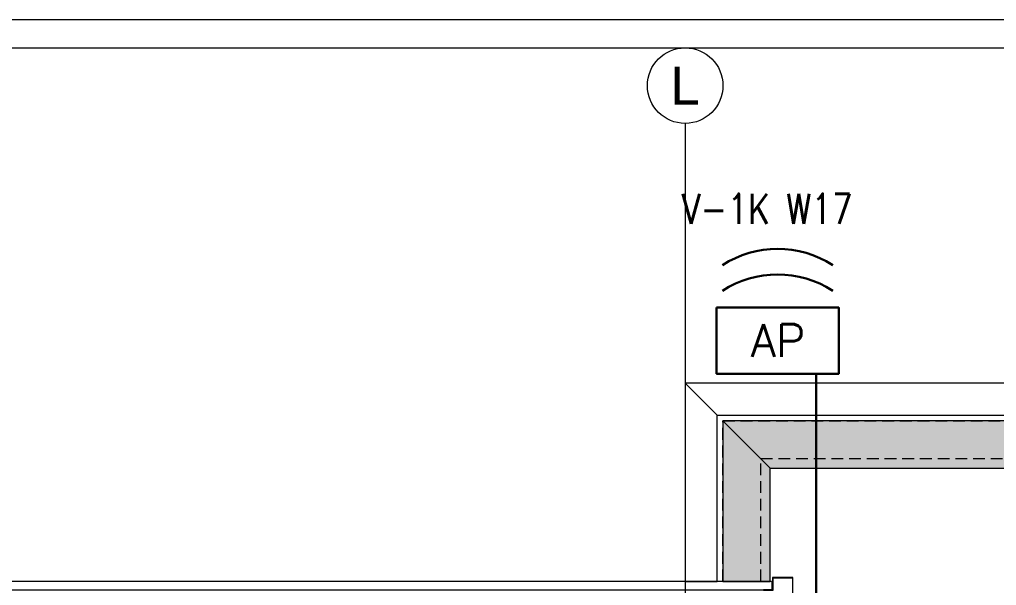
# Model space of a CAD drawing. Extents: x -1073 to 35213, y -1180 to 6950.
# Drawn here: x 32078 to 32596, y 3905 to 4205 of the extents above; entities that cross this region are included whole.
import ezdxf
from ezdxf.enums import TextEntityAlignment as Align

# ---------------------------------------------------------------- set-up
doc = ezdxf.new("R2010")
doc.units = 0
doc.header["$LTSCALE"] = 25
doc.linetypes.add('HIDDEN', pattern=[0.375, 0.25, -0.125])
doc.layers.get('0').update_dxf_attribs({"color": 9, "lineweight": 9})
for name, color, linetype, lineweight in [('05G', 8, 'Continuous', 9), ('06A', 9, 'Continuous', 9), ('06D', 9, 'Continuous', 9), ('10A', 9, 'Continuous', 9), ('15', 9, 'Continuous', 9), ('24', 9, 'Continuous', 9), ('40A', 9, 'Continuous', 9), ('DATA TAVAN', 160, 'Continuous', 30), ('E-HARİCİ ACCESS POINT (KABLOSUZ ERİŞİM İÇİN)', 4, 'Continuous', 30), ('E-YAZI', 7, 'Continuous', 30)]:
    doc.layers.add(name, color=color, linetype=linetype, lineweight=lineweight)
doc.styles.add('Arial', font='arial.ttf', dxfattribs={"height": 2.5})
doc.styles.add('E-YAZI', font='txttw.shx')

# ---------------------------------------------------------------- blocks, each defined once
blk = doc.blocks.new('0_aks')
at = {"linetype": 'Continuous'}
blk.add_circle((0, 0), 2, dxfattribs=at)
at = {"style": 'Arial'}
blk.add_attdef('AKS', text='', height=2, dxfattribs=at).set_placement((0, 0), align=Align.MIDDLE_CENTER)
blk = doc.blocks.new('p-aks_vw')
at = {"layer": '24', "ltscale": 2}
blk.add_lwpolyline([(4040, 3837.5), (4040, 3540)], dxfattribs=at)
at = {"layer": '24', "xscale": 10, "yscale": 10, "zscale": 10}
blk.add_blockref('0_aks', (4040, 3857.5), dxfattribs=at).add_auto_attribs({'AKS': 'L'})
blk = doc.blocks.new('E-HARİCİ ACCESS POINT')
at = {"layer": 'E-HARİCİ ACCESS POINT (KABLOSUZ ERİŞİM İÇİN)', "ltscale": 2}
blk.add_lwpolyline([(34.96, 32.33), (34.96, -32.33), (0, -32.33), (0, 32.33)], close=True, dxfattribs=at)
at = {"layer": 'E-HARİCİ ACCESS POINT (KABLOSUZ ERİŞİM İÇİN)'}
for centre in [(-1.32, 0), (12.25, 0)]:
    blk.add_arc(centre, 53.84, 327.1828, 32.8172, dxfattribs=at)
at = {"layer": 'E-HARİCİ ACCESS POINT (KABLOSUZ ERİŞİM İÇİN)', "style": 'E-YAZI'}
blk.add_text('AP', height=17.28, rotation=270, dxfattribs=at).set_placement((8.95, 14.23))

msp = doc.modelspace()

# ---------------------------------------------------------------- hatches: boundary and pattern name
at = {"layer": '05G'}
h = msp.add_hatch(color=253, dxfattribs=at)
h.dxf.hatch_style = 1
h.paths.add_polyline_path([(32450.84, 3907.5), (32475.84, 3907.5), (32475.84, 3967.5), (33922.84, 3967.5), (33922.84, 3992.5), (32450.84, 3992.5)])

# ---------------------------------------------------------------- linework, layer by layer
at = {"layer": '06A'}
for points in [[(33950.84, 4012.5), (32430.84, 4012.5), (32430.84, 3907.5), (32447.84, 3907.5), (32447.84, 3995.5), (33955.84, 3995.5), (33955.84, 209.5), (32447.84, 209.5), (32447.84, 309.5), (31687.84, 309.5), (31687.84, 292.5), (32430.84, 292.5), (32430.84, 192.5), (33950.84, 192.5)], [(32430.84, 4012.5), (32447.84, 3995.5)], [(33922.84, 237.5), (32475.84, 237.5), (32475.84, 337.5), (31687.84, 337.5), (31687.84, 312.5), (32450.84, 312.5), (32450.84, 212.5), (33952.84, 212.5), (33952.84, 3992.5), (32450.84, 3992.5), (32450.84, 3907.5), (32475.84, 3907.5), (32475.84, 3967.5), (33922.84, 3967.5)], [(32450.84, 3992.5), (32475.84, 3967.5)]]:
    msp.add_lwpolyline(points, dxfattribs=at)
at = {"layer": '06D', "linetype": 'HIDDEN'}
for points in [[(32450.84, 3907.5), (32450.84, 3992.5), (33290.84, 3992.5), (33922.84, 3992.5)], [(32470.84, 3907.5), (32470.84, 3972.5), (33290.84, 3972.5), (33922.84, 3972.5)]]:
    msp.add_lwpolyline(points, dxfattribs=at)
at = {"layer": '10A'}
for points in [[(32476.64, 3907.5), (30784.74, 3907.5), (30784.74, 3903), (32476.94, 3903), (32476.94, 3907.5)], [(32487.64, 3898.7), (32481.14, 3898.7), (32481.14, 3894.6), (32481.34, 3894.6), (32481.34, 3898.5), (32487.84, 3898.5), (32487.84, 3909.5), (32477.19, 3909.5), (32477.19, 3903), (32472.29, 3903), (32472.29, 3902.8), (32477.39, 3902.8), (32477.39, 3909.3), (32487.64, 3909.3), (32487.64, 3898.7)]]:
    msp.add_lwpolyline(points, dxfattribs=at)
at = {"layer": '15'}
msp.add_lwpolyline([(32447.84, 3907.5), (32447.84, 3995.5), (33955.84, 3995.5), (33955.84, 209.5), (32447.84, 209.5), (32447.84, 309.49), (31687.84, 309.5), (31687.84, 312.5), (32450.84, 312.5), (32450.84, 212.5), (33952.84, 212.5), (33952.84, 3992.5), (32450.84, 3992.5), (32450.84, 3907.5)], close=True, dxfattribs=at)
at = {"layer": '40A'}
for points in [[(34975, 0), (27980, 0), (27980, 4205), (34975, 4205)], [(28060, 4190), (34435.06, 4190), (34435.06, 15), (28060, 15)]]:
    msp.add_lwpolyline(points, close=True, dxfattribs=at)
at = {"layer": 'DATA TAVAN'}
msp.add_line((32500.29, 4017.48), (32500.29, 3376.81), dxfattribs=at)

# ---------------------------------------------------------------- block references
at = {"layer": '24'}
msp.add_blockref('p-aks_vw', (28390.84, 312.5), dxfattribs=at)
at = {"layer": 'E-HARİCİ ACCESS POINT (KABLOSUZ ERİŞİM İÇİN)', "rotation": 90}
msp.add_blockref('E-HARİCİ ACCESS POINT', (32479.82, 4017.48), dxfattribs=at)

# ---------------------------------------------------------------- texts
at = {"layer": 'E-YAZI', "color": 6, "style": 'E-YAZI', "width": 0.8}
msp.add_text('V-1K W17', height=16, dxfattribs=at).set_placement((32429.05, 4096.78))

doc.saveas('drawing.dxf')
